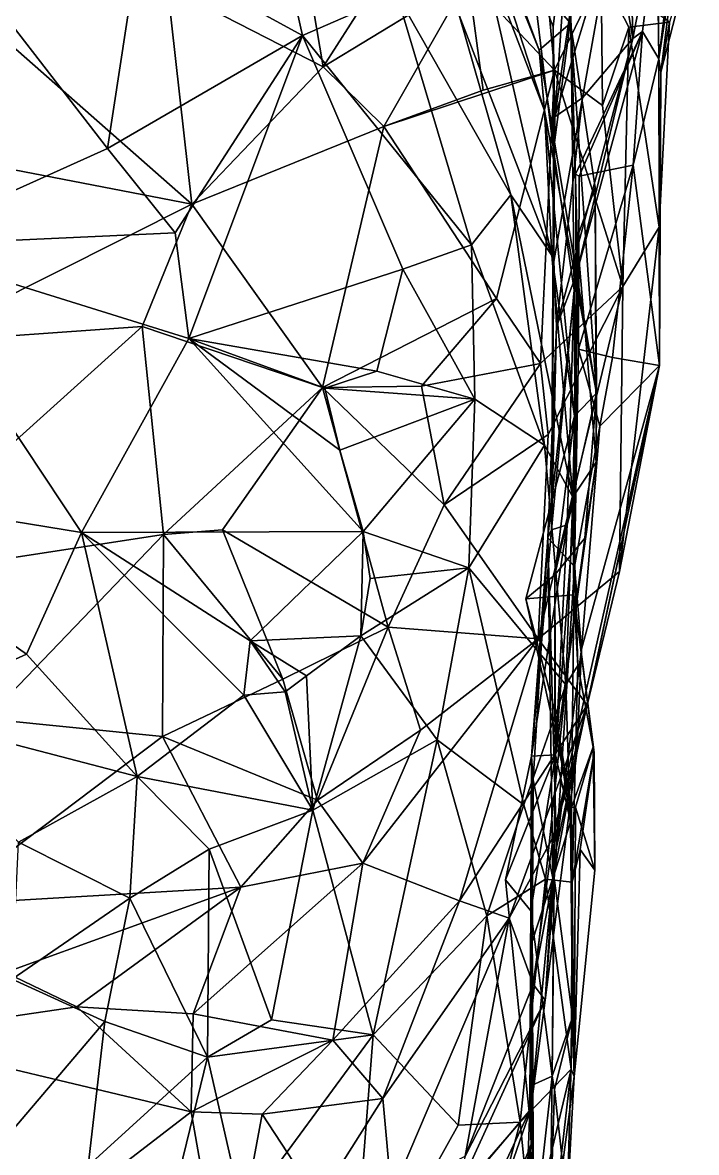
# Model space of a CAD drawing. Header units: metres. Extents: x 5.59 to 7.4, y 6.08 to 8.22.
# Drawn here: x 6.928 to 7.355, y 6.806 to 7.521 of the extents above; entities that cross this region are included whole.
import ezdxf

# ---------------------------------------------------------------- set-up
doc = ezdxf.new("R2010")
doc.units = ezdxf.units.M

msp = doc.modelspace()

# ---------------------------------------------------------------- linework, layer by layer
at = {"layer": '1', "color": 1}
for points in [[(7.0689, 7.6745, 3.0366), (7.1051, 7.5132, 2.9574), (7.0013, 7.5699, 2.9493)], [(7.0689, 7.6745, 3.0366), (7.1649, 7.5393, 3.0217), (7.1051, 7.5132, 2.9574)], [(7.3285, 7.6751, 3.9087), (7.3466, 7.6253, 3.9966), (7.3309, 7.4984, 4.0234)], [(7.3309, 7.4984, 4.0234), (7.3299, 7.5913, 3.869), (7.3285, 7.6751, 3.9087)], [(7.2551, 7.666, 3.407), (7.275, 7.521, 3.3583), (7.2293, 7.5732, 3.2993)], [(7.2751, 7.5247, 3.4783), (7.275, 7.521, 3.3583), (7.2551, 7.666, 3.407)], [(7.3144, 7.5112, 3.8267), (7.3019, 7.5831, 3.7714), (7.3111, 7.6552, 3.7904)], [(7.3299, 7.5913, 3.869), (7.3144, 7.5112, 3.8267), (7.3111, 7.6552, 3.7904)], [(7.2101, 7.5493, 4.5173), (7.2647, 7.4911, 4.4454), (7.2518, 7.6316, 4.5396)], [(7.2504, 7.5537, 3.5756), (7.2769, 7.6307, 3.6016), (7.264, 7.5186, 3.6219)], [(7.2944, 7.5525, 4.4433), (7.2518, 7.6316, 4.5396), (7.2647, 7.4911, 4.4454)], [(7.2649, 7.4617, 3.7079), (7.264, 7.5186, 3.6219), (7.2769, 7.6307, 3.6016)], [(7.2769, 7.6307, 3.6016), (7.2811, 7.5716, 3.721), (7.2649, 7.4617, 3.7079)], [(7.2175, 7.5727, 3.1403), (7.2075, 7.6224, 3.2439), (7.2585, 7.4656, 3.2294)], [(7.255, 7.5038, 3.2625), (7.2585, 7.4656, 3.2294), (7.2075, 7.6224, 3.2439)], [(7.2293, 7.5732, 3.2993), (7.255, 7.5038, 3.2625), (7.2075, 7.6224, 3.2439)], [(7.3466, 7.6253, 3.9966), (7.3434, 7.5793, 4.1115), (7.3309, 7.4984, 4.0234)], [(7.1183, 7.4933, 4.5043), (7.097, 7.6193, 4.5621), (7.0197, 7.544, 4.546)], [(7.097, 7.6193, 4.5621), (7.1183, 7.4933, 4.5043), (7.1875, 7.6015, 4.5478)], [(7.2101, 7.5493, 4.5173), (7.1875, 7.6015, 4.5478), (7.1183, 7.4933, 4.5043)], [(7.3144, 7.5112, 3.8267), (7.3299, 7.5913, 3.869), (7.3206, 7.5156, 3.9041)], [(7.3309, 7.4984, 4.0234), (7.3206, 7.5156, 3.9041), (7.3299, 7.5913, 3.869)], [(7.2825, 7.4736, 3.7486), (7.2649, 7.4617, 3.7079), (7.3019, 7.5831, 3.7714)], [(7.3019, 7.5831, 3.7714), (7.2649, 7.4617, 3.7079), (7.2811, 7.5716, 3.721)], [(7.2825, 7.4736, 3.7486), (7.3019, 7.5831, 3.7714), (7.3144, 7.5112, 3.8267)], [(7.3321, 7.4899, 4.1644), (7.3309, 7.4984, 4.0234), (7.3434, 7.5793, 4.1115)], [(7.3434, 7.5793, 4.1115), (7.3547, 7.5779, 4.1889), (7.3321, 7.4899, 4.1644)], [(7.2632, 7.3737, 3.1216), (7.2043, 7.526, 3.0687), (7.2175, 7.5727, 3.1403)], [(7.2632, 7.3737, 3.1216), (7.2175, 7.5727, 3.1403), (7.2585, 7.4656, 3.2294)], [(7.2293, 7.5732, 3.2993), (7.275, 7.521, 3.3583), (7.255, 7.5038, 3.2625)], [(7.3376, 7.5216, 4.2971), (7.3321, 7.4899, 4.1644), (7.3547, 7.5779, 4.1889)], [(6.8446, 7.3799, 2.8223), (6.8827, 7.5692, 2.9277), (6.9815, 7.4415, 2.88)], [(6.8827, 7.5692, 2.9277), (7.0013, 7.5699, 2.9493), (6.9815, 7.4415, 2.88)], [(7.0013, 7.5699, 2.9493), (7.1051, 7.5132, 2.9574), (6.9815, 7.4415, 2.88)], [(7.2751, 7.5247, 3.4783), (7.2504, 7.5537, 3.5756), (7.2641, 7.4405, 3.5973)], [(7.2641, 7.4405, 3.5973), (7.2504, 7.5537, 3.5756), (7.264, 7.5186, 3.6219)], [(7.2647, 7.4911, 4.4454), (7.2952, 7.4688, 4.4028), (7.2944, 7.5525, 4.4433)], [(7.3118, 7.5184, 4.3588), (7.3376, 7.5216, 4.2971), (7.2944, 7.5525, 4.4433)], [(7.2952, 7.4688, 4.4028), (7.3118, 7.5184, 4.3588), (7.2944, 7.5525, 4.4433)], [(7.035, 7.4062, 4.4925), (7.0197, 7.544, 4.546), (6.8932, 7.531, 4.5665)], [(7.035, 7.4062, 4.4925), (7.1183, 7.4933, 4.5043), (7.0197, 7.544, 4.546)], [(7.2101, 7.5493, 4.5173), (7.1183, 7.4933, 4.5043), (7.1567, 7.4555, 4.4722)], [(7.2101, 7.5493, 4.5173), (7.1567, 7.4555, 4.4722), (7.2196, 7.4784, 4.4659)], [(7.2101, 7.5493, 4.5173), (7.2196, 7.4784, 4.4659), (7.2647, 7.4911, 4.4454)], [(7.1051, 7.5132, 2.9574), (7.1649, 7.5393, 3.0217), (7.2122, 7.3805, 2.9727)], [(7.2122, 7.3805, 2.9727), (7.1649, 7.5393, 3.0217), (7.2371, 7.4123, 3.0347)], [(7.2043, 7.526, 3.0687), (7.2371, 7.4123, 3.0347), (7.1649, 7.5393, 3.0217)], [(6.8932, 7.531, 4.5665), (6.8086, 7.45, 4.5416), (7.035, 7.4062, 4.4925)], [(7.2043, 7.526, 3.0687), (7.2632, 7.3737, 3.1216), (7.2371, 7.4123, 3.0347)], [(7.2773, 7.3519, 3.5839), (7.2751, 7.5247, 3.4783), (7.2641, 7.4405, 3.5973)], [(7.2792, 7.3851, 3.4814), (7.275, 7.521, 3.3583), (7.2751, 7.5247, 3.4783)], [(7.2792, 7.3851, 3.4814), (7.2751, 7.5247, 3.4783), (7.2773, 7.3519, 3.5839)], [(7.3376, 7.5216, 4.2971), (7.3118, 7.5184, 4.3588), (7.3311, 7.3917, 4.2848)], [(7.3311, 7.3917, 4.2848), (7.3321, 7.4899, 4.1644), (7.3376, 7.5216, 4.2971)], [(7.255, 7.5038, 3.2625), (7.275, 7.521, 3.3583), (7.2915, 7.2865, 3.2317)], [(7.264, 7.5186, 3.6219), (7.2649, 7.4617, 3.7079), (7.2641, 7.4405, 3.5973)], [(7.2915, 7.2865, 3.2317), (7.275, 7.521, 3.3583), (7.2905, 7.4169, 3.3757)], [(7.2792, 7.3851, 3.4814), (7.2905, 7.4169, 3.3757), (7.275, 7.521, 3.3583)], [(7.2804, 7.4241, 3.9437), (7.2782, 7.4253, 3.9088), (7.3206, 7.5156, 3.9041)], [(7.3206, 7.5156, 3.9041), (7.2782, 7.4253, 3.9088), (7.2786, 7.3613, 3.822)], [(7.3144, 7.5112, 3.8267), (7.3206, 7.5156, 3.9041), (7.2786, 7.3613, 3.822)], [(7.3147, 7.431, 4.0029), (7.2804, 7.4241, 3.9437), (7.3206, 7.5156, 3.9041)], [(7.2952, 7.4688, 4.4028), (7.308, 7.3541, 4.3491), (7.3118, 7.5184, 4.3588)], [(7.3311, 7.3917, 4.2848), (7.3118, 7.5184, 4.3588), (7.308, 7.3541, 4.3491)], [(7.3147, 7.431, 4.0029), (7.3206, 7.5156, 3.9041), (7.3309, 7.4984, 4.0234)], [(7.1051, 7.5132, 2.9574), (7.0245, 7.3881, 2.8689), (6.9815, 7.4415, 2.88)], [(7.0332, 7.3211, 2.8465), (7.0245, 7.3881, 2.8689), (7.1051, 7.5132, 2.9574)], [(7.1686, 7.3651, 2.9327), (7.0332, 7.3211, 2.8465), (7.1051, 7.5132, 2.9574)], [(7.1051, 7.5132, 2.9574), (7.2122, 7.3805, 2.9727), (7.1686, 7.3651, 2.9327)], [(7.2825, 7.4736, 3.7486), (7.3144, 7.5112, 3.8267), (7.2661, 7.3289, 3.7741)], [(7.2786, 7.3613, 3.822), (7.2661, 7.3289, 3.7741), (7.3144, 7.5112, 3.8267)], [(7.2915, 7.2865, 3.2317), (7.2585, 7.4656, 3.2294), (7.255, 7.5038, 3.2625)], [(7.1567, 7.4555, 4.4722), (7.1183, 7.4933, 4.5043), (7.035, 7.4062, 4.4925)], [(7.3147, 7.431, 4.0029), (7.3309, 7.4984, 4.0234), (7.3314, 7.3042, 4.0892)], [(7.3321, 7.4899, 4.1644), (7.3314, 7.3042, 4.0892), (7.3309, 7.4984, 4.0234)], [(7.1567, 7.4555, 4.4722), (7.2647, 7.4911, 4.4454), (7.2196, 7.4784, 4.4659)], [(7.2647, 7.4911, 4.4454), (7.1567, 7.4555, 4.4722), (7.228, 7.3466, 4.4163)], [(7.228, 7.3466, 4.4163), (7.2559, 7.3054, 4.3904), (7.2647, 7.4911, 4.4454)], [(7.2647, 7.4911, 4.4454), (7.2559, 7.3054, 4.3904), (7.308, 7.3541, 4.3491)], [(7.2647, 7.4911, 4.4454), (7.308, 7.3541, 4.3491), (7.2952, 7.4688, 4.4028)], [(7.3314, 7.3042, 4.0892), (7.3321, 7.4899, 4.1644), (7.3311, 7.3917, 4.2848)], [(7.2644, 7.3699, 3.7174), (7.2649, 7.4617, 3.7079), (7.2825, 7.4736, 3.7486)], [(7.2644, 7.3699, 3.7174), (7.2825, 7.4736, 3.7486), (7.2661, 7.3289, 3.7741)], [(7.2632, 7.3737, 3.1216), (7.2585, 7.4656, 3.2294), (7.2775, 7.272, 3.1717)], [(7.2585, 7.4656, 3.2294), (7.2915, 7.2865, 3.2317), (7.2775, 7.272, 3.1717)], [(7.2644, 7.3699, 3.7174), (7.2641, 7.4405, 3.5973), (7.2649, 7.4617, 3.7079)], [(6.8604, 7.3187, 4.4809), (7.035, 7.4062, 4.4925), (6.8086, 7.45, 4.5416)], [(7.035, 7.4062, 4.4925), (7.1179, 7.2902, 4.4099), (7.1567, 7.4555, 4.4722)], [(7.1179, 7.2902, 4.4099), (7.228, 7.3466, 4.4163), (7.1567, 7.4555, 4.4722)], [(6.8446, 7.3799, 2.8223), (6.9815, 7.4415, 2.88), (7.0245, 7.3881, 2.8689)], [(7.2641, 7.4405, 3.5973), (7.2644, 7.3699, 3.7174), (7.2628, 7.1999, 3.6226)], [(7.2628, 7.1999, 3.6226), (7.2773, 7.3519, 3.5839), (7.2641, 7.4405, 3.5973)], [(7.28, 7.3144, 3.9257), (7.2804, 7.4241, 3.9437), (7.3147, 7.431, 4.0029)], [(7.3016, 7.3091, 3.9987), (7.28, 7.3144, 3.9257), (7.3147, 7.431, 4.0029)], [(7.3314, 7.3042, 4.0892), (7.3016, 7.3091, 3.9987), (7.3147, 7.431, 4.0029)], [(7.2804, 7.4241, 3.9437), (7.28, 7.3144, 3.9257), (7.2782, 7.4253, 3.9088)], [(7.28, 7.3144, 3.9257), (7.2786, 7.3613, 3.822), (7.2782, 7.4253, 3.9088)], [(7.2905, 7.4169, 3.3757), (7.2792, 7.3851, 3.4814), (7.2912, 7.2429, 3.4494)], [(7.2915, 7.2865, 3.2317), (7.2905, 7.4169, 3.3757), (7.2912, 7.2429, 3.4494)], [(7.2584, 7.2536, 2.996), (7.2122, 7.3805, 2.9727), (7.2371, 7.4123, 3.0347)], [(7.2371, 7.4123, 3.0347), (7.2632, 7.3737, 3.1216), (7.2764, 7.2206, 3.0418)], [(7.2764, 7.2206, 3.0418), (7.2584, 7.2536, 2.996), (7.2371, 7.4123, 3.0347)], [(7.035, 7.4062, 4.4925), (6.8604, 7.3187, 4.4809), (7.0036, 7.3287, 4.4579)], [(7.0036, 7.3287, 4.4579), (7.1179, 7.2902, 4.4099), (7.035, 7.4062, 4.4925)], [(7.0332, 7.3211, 2.8465), (6.8446, 7.3799, 2.8223), (7.0245, 7.3881, 2.8689)], [(7.3314, 7.3042, 4.0892), (7.3311, 7.3917, 4.2848), (7.306, 7.1737, 4.2549)], [(7.308, 7.3541, 4.3491), (7.306, 7.1737, 4.2549), (7.3311, 7.3917, 4.2848)], [(6.8446, 7.3799, 2.8223), (6.9651, 7.1984, 2.7714), (6.7776, 7.229, 2.7141)], [(6.8446, 7.3799, 2.8223), (7.0332, 7.3211, 2.8465), (6.9651, 7.1984, 2.7714)], [(7.2122, 7.3805, 2.9727), (7.2144, 7.2827, 2.9418), (7.1686, 7.3651, 2.9327)], [(7.2584, 7.2536, 2.996), (7.2144, 7.2827, 2.9418), (7.2122, 7.3805, 2.9727)], [(7.2773, 7.3519, 3.5839), (7.278, 7.2232, 3.4793), (7.2792, 7.3851, 3.4814)], [(7.278, 7.2232, 3.4793), (7.2912, 7.2429, 3.4494), (7.2792, 7.3851, 3.4814)], [(7.2764, 7.2206, 3.0418), (7.2632, 7.3737, 3.1216), (7.2775, 7.272, 3.1717)], [(7.0332, 7.3211, 2.8465), (7.1686, 7.3651, 2.9327), (7.1523, 7.3005, 2.9033)], [(7.1523, 7.3005, 2.9033), (7.1686, 7.3651, 2.9327), (7.2144, 7.2827, 2.9418)], [(7.2644, 7.3699, 3.7174), (7.2661, 7.3289, 3.7741), (7.2628, 7.1999, 3.6226)], [(7.2605, 7.1949, 3.8339), (7.2786, 7.3613, 3.822), (7.2774, 7.1768, 3.9476)], [(7.2786, 7.3613, 3.822), (7.2605, 7.1949, 3.8339), (7.2661, 7.3289, 3.7741)], [(7.2786, 7.3613, 3.822), (7.28, 7.3144, 3.9257), (7.2774, 7.1768, 3.9476)], [(7.306, 7.1737, 4.2549), (7.308, 7.3541, 4.3491), (7.2544, 7.131, 4.3228)], [(7.2608, 7.2603, 4.3681), (7.2544, 7.131, 4.3228), (7.308, 7.3541, 4.3491)], [(7.308, 7.3541, 4.3491), (7.2559, 7.3054, 4.3904), (7.2608, 7.2603, 4.3681)], [(7.2773, 7.3519, 3.5839), (7.2628, 7.1999, 3.6226), (7.2728, 7.2031, 3.558)], [(7.278, 7.2232, 3.4793), (7.2773, 7.3519, 3.5839), (7.2728, 7.2031, 3.558)], [(7.228, 7.3466, 4.4163), (7.1179, 7.2902, 4.4099), (7.1805, 7.2911, 4.4061)], [(7.1805, 7.2911, 4.4061), (7.2559, 7.3054, 4.3904), (7.228, 7.3466, 4.4163)], [(7.0036, 7.3287, 4.4579), (6.8245, 7.1675, 4.4136), (7.017, 7.197, 4.382)], [(6.8604, 7.3187, 4.4809), (6.8245, 7.1675, 4.4136), (7.0036, 7.3287, 4.4579)], [(7.1179, 7.2902, 4.4099), (7.0036, 7.3287, 4.4579), (7.017, 7.197, 4.382)], [(7.2605, 7.1949, 3.8339), (7.2628, 7.1999, 3.6226), (7.2661, 7.3289, 3.7741)], [(7.1436, 7.1989, 2.8539), (6.9651, 7.1984, 2.7714), (7.0332, 7.3211, 2.8465)], [(7.1436, 7.1989, 2.8539), (7.0332, 7.3211, 2.8465), (7.1288, 7.2504, 2.8672)], [(7.1523, 7.3005, 2.9033), (7.1193, 7.2897, 2.8792), (7.0332, 7.3211, 2.8465)], [(7.0332, 7.3211, 2.8465), (7.1193, 7.2897, 2.8792), (7.1288, 7.2504, 2.8672)], [(7.28, 7.3144, 3.9257), (7.2935, 7.2657, 3.9874), (7.2774, 7.1768, 3.9476)], [(7.28, 7.3144, 3.9257), (7.3016, 7.3091, 3.9987), (7.2935, 7.2657, 3.9874)], [(7.2935, 7.2657, 3.9874), (7.3016, 7.3091, 3.9987), (7.3314, 7.3042, 4.0892)], [(7.1193, 7.2897, 2.8792), (7.1523, 7.3005, 2.9033), (7.2144, 7.2827, 2.9418)], [(7.1805, 7.2911, 4.4061), (7.1948, 7.2158, 4.3841), (7.2559, 7.3054, 4.3904)], [(7.1948, 7.2158, 4.3841), (7.2608, 7.2603, 4.3681), (7.2559, 7.3054, 4.3904)], [(7.279, 7.0588, 4.0662), (7.3314, 7.3042, 4.0892), (7.2639, 7.0055, 4.1583)], [(7.2854, 7.089, 4.2224), (7.2639, 7.0055, 4.1583), (7.3314, 7.3042, 4.0892)], [(7.3314, 7.3042, 4.0892), (7.279, 7.0588, 4.0662), (7.2819, 7.1245, 4.0119)], [(7.2819, 7.1245, 4.0119), (7.2935, 7.2657, 3.9874), (7.3314, 7.3042, 4.0892)], [(7.3314, 7.3042, 4.0892), (7.306, 7.1737, 4.2549), (7.2854, 7.089, 4.2224)], [(7.017, 7.197, 4.382), (7.0544, 7.2, 4.3796), (7.1179, 7.2902, 4.4099)], [(7.1595, 7.1383, 4.3673), (7.1179, 7.2902, 4.4099), (7.0544, 7.2, 4.3796)], [(7.1948, 7.2158, 4.3841), (7.1805, 7.2911, 4.4061), (7.1179, 7.2902, 4.4099)], [(7.1179, 7.2902, 4.4099), (7.1595, 7.1383, 4.3673), (7.1948, 7.2158, 4.3841)], [(7.2144, 7.2827, 2.9418), (7.1288, 7.2504, 2.8672), (7.1193, 7.2897, 2.8792)], [(7.2649, 7.1716, 3.2473), (7.2775, 7.272, 3.1717), (7.2915, 7.2865, 3.2317)], [(7.2649, 7.1716, 3.2473), (7.2915, 7.2865, 3.2317), (7.2841, 7.1947, 3.3211)], [(7.2912, 7.2429, 3.4494), (7.2841, 7.1947, 3.3211), (7.2915, 7.2865, 3.2317)], [(7.2144, 7.2827, 2.9418), (7.1436, 7.1989, 2.8539), (7.1288, 7.2504, 2.8672)], [(7.2105, 7.176, 2.9019), (7.1436, 7.1989, 2.8539), (7.2144, 7.2827, 2.9418)], [(7.2105, 7.176, 2.9019), (7.2144, 7.2827, 2.9418), (7.2584, 7.2536, 2.996)], [(7.2771, 7.1589, 3.1022), (7.2775, 7.272, 3.1717), (7.2467, 7.1563, 3.1854)], [(7.2649, 7.1716, 3.2473), (7.2467, 7.1563, 3.1854), (7.2775, 7.272, 3.1717)], [(7.2771, 7.1589, 3.1022), (7.2764, 7.2206, 3.0418), (7.2775, 7.272, 3.1717)], [(7.2774, 7.1768, 3.9476), (7.2935, 7.2657, 3.9874), (7.2819, 7.1245, 4.0119)], [(7.1948, 7.2158, 4.3841), (7.2544, 7.131, 4.3228), (7.2608, 7.2603, 4.3681)], [(7.2105, 7.176, 2.9019), (7.2584, 7.2536, 2.996), (7.272, 7.1019, 2.998)], [(7.2764, 7.2206, 3.0418), (7.272, 7.1019, 2.998), (7.2584, 7.2536, 2.996)], [(7.2654, 7.0575, 3.396), (7.2841, 7.1947, 3.3211), (7.2912, 7.2429, 3.4494)], [(7.2654, 7.0575, 3.396), (7.2912, 7.2429, 3.4494), (7.278, 7.2232, 3.4793)], [(6.9303, 7.1212, 2.7081), (6.8472, 7.0836, 2.6578), (6.7776, 7.229, 2.7141)], [(6.7776, 7.229, 2.7141), (6.9651, 7.1984, 2.7714), (6.9303, 7.1212, 2.7081)], [(7.2728, 7.2031, 3.558), (7.2654, 7.0575, 3.396), (7.278, 7.2232, 3.4793)], [(7.2544, 7.131, 4.3228), (7.1948, 7.2158, 4.3841), (7.1595, 7.1383, 4.3673)], [(7.2796, 7.1141, 3.0501), (7.272, 7.1019, 2.998), (7.2764, 7.2206, 3.0418)], [(7.2764, 7.2206, 3.0418), (7.2771, 7.1589, 3.1022), (7.2796, 7.1141, 3.0501)], [(7.0544, 7.2, 4.3796), (7.017, 7.197, 4.382), (7.0927, 7.1054, 4.3599)], [(7.0544, 7.2, 4.3796), (7.0927, 7.1054, 4.3599), (7.1595, 7.1383, 4.3673)], [(7.2654, 7.0575, 3.396), (7.2728, 7.2031, 3.558), (7.2503, 7.0566, 3.5522)], [(7.2728, 7.2031, 3.558), (7.2628, 7.1999, 3.6226), (7.2503, 7.0566, 3.5522)], [(7.2628, 7.1999, 3.6226), (7.2605, 7.1949, 3.8339), (7.2503, 7.0566, 3.5522)], [(6.9048, 7.0802, 4.3537), (7.017, 7.197, 4.382), (6.8245, 7.1675, 4.4136)], [(7.0165, 7.069, 4.3447), (7.017, 7.197, 4.382), (6.9048, 7.0802, 4.3537)], [(7.0003, 7.0438, 2.7051), (6.9303, 7.1212, 2.7081), (6.9651, 7.1984, 2.7714)], [(7.1436, 7.1989, 2.8539), (7.0719, 7.1296, 2.7896), (6.9651, 7.1984, 2.7714)], [(7.0679, 7.0953, 2.7709), (7.0003, 7.0438, 2.7051), (6.9651, 7.1984, 2.7714)], [(7.0679, 7.0953, 2.7709), (6.9651, 7.1984, 2.7714), (7.0719, 7.1296, 2.7896)], [(7.0165, 7.069, 4.3447), (7.0927, 7.1054, 4.3599), (7.017, 7.197, 4.382)], [(7.1422, 7.1329, 2.8289), (7.0719, 7.1296, 2.7896), (7.1436, 7.1989, 2.8539)], [(7.148, 7.1691, 2.8476), (7.1422, 7.1329, 2.8289), (7.1436, 7.1989, 2.8539)], [(7.148, 7.1691, 2.8476), (7.1436, 7.1989, 2.8539), (7.2105, 7.176, 2.9019)], [(7.2503, 7.0566, 3.5522), (7.2605, 7.1949, 3.8339), (7.2513, 7.0416, 3.788)], [(7.2638, 6.9793, 3.8921), (7.2513, 7.0416, 3.788), (7.2605, 7.1949, 3.8339)], [(7.2605, 7.1949, 3.8339), (7.2774, 7.1768, 3.9476), (7.2661, 6.9987, 3.9683)], [(7.2661, 6.9987, 3.9683), (7.2638, 6.9793, 3.8921), (7.2605, 7.1949, 3.8339)], [(7.2649, 7.1716, 3.2473), (7.2841, 7.1947, 3.3211), (7.2654, 7.0575, 3.396)], [(7.1905, 7.067, 2.8495), (7.1422, 7.1329, 2.8289), (7.2105, 7.176, 2.9019)], [(7.2105, 7.176, 2.9019), (7.1422, 7.1329, 2.8289), (7.148, 7.1691, 2.8476)], [(7.1905, 7.067, 2.8495), (7.2105, 7.176, 2.9019), (7.2453, 7.0258, 2.9217)], [(7.2453, 7.0258, 2.9217), (7.2105, 7.176, 2.9019), (7.272, 7.1019, 2.998)], [(7.2649, 7.1716, 3.2473), (7.2651, 7.0852, 3.2769), (7.2467, 7.1563, 3.1854)], [(7.306, 7.1737, 4.2549), (7.2544, 7.131, 4.3228), (7.2854, 7.089, 4.2224)], [(7.2654, 7.0575, 3.396), (7.2651, 7.0852, 3.2769), (7.2649, 7.1716, 3.2473)], [(7.2774, 7.1768, 3.9476), (7.2819, 7.1245, 4.0119), (7.2661, 6.9987, 3.9683)], [(7.2771, 7.1589, 3.1022), (7.2467, 7.1563, 3.1854), (7.2755, 7.0242, 3.1896)], [(7.2892, 7.0626, 3.1148), (7.2771, 7.1589, 3.1022), (7.2755, 7.0242, 3.1896)], [(7.29, 7.059, 3.0646), (7.2771, 7.1589, 3.1022), (7.2892, 7.0626, 3.1148)], [(7.2771, 7.1589, 3.1022), (7.29, 7.059, 3.0646), (7.2796, 7.1141, 3.0501)], [(7.2651, 7.0852, 3.2769), (7.2755, 7.0242, 3.1896), (7.2467, 7.1563, 3.1854)], [(7.1146, 7.0288, 4.3325), (7.1595, 7.1383, 4.3673), (7.0927, 7.1054, 4.3599)], [(7.1799, 7.0731, 4.3361), (7.1595, 7.1383, 4.3673), (7.1146, 7.0288, 4.3325)], [(7.1595, 7.1383, 4.3673), (7.1799, 7.0731, 4.3361), (7.2544, 7.131, 4.3228)], [(7.0941, 7.0974, 2.7872), (7.0679, 7.0953, 2.7709), (7.0719, 7.1296, 2.7896)], [(7.0719, 7.1296, 2.7896), (7.1422, 7.1329, 2.8289), (7.1076, 7.1076, 2.7992)], [(7.1076, 7.1076, 2.7992), (7.0941, 7.0974, 2.7872), (7.0719, 7.1296, 2.7896)], [(7.1076, 7.1076, 2.7992), (7.1422, 7.1329, 2.8289), (7.1117, 7.0224, 2.7718)], [(7.1117, 7.0224, 2.7718), (7.1422, 7.1329, 2.8289), (7.1905, 7.067, 2.8495)], [(7.2544, 7.131, 4.3228), (7.1434, 6.9889, 4.3024), (7.2045, 6.9651, 4.2507)], [(7.2544, 7.131, 4.3228), (7.1799, 7.0731, 4.3361), (7.1434, 6.9889, 4.3024)], [(7.2854, 7.089, 4.2224), (7.2544, 7.131, 4.3228), (7.2045, 6.9651, 4.2507)], [(7.0003, 7.0438, 2.7051), (6.8472, 7.0836, 2.6578), (6.9303, 7.1212, 2.7081)], [(7.279, 7.0588, 4.0662), (7.2661, 6.9987, 3.9683), (7.2819, 7.1245, 4.0119)], [(7.272, 7.1019, 2.998), (7.2796, 7.1141, 3.0501), (7.2759, 6.9768, 3.0165)], [(7.29, 7.059, 3.0646), (7.2759, 6.9768, 3.0165), (7.2796, 7.1141, 3.0501)], [(7.0941, 7.0974, 2.7872), (7.1076, 7.1076, 2.7992), (7.1117, 7.0224, 2.7718)], [(7.1146, 7.0288, 4.3325), (7.0927, 7.1054, 4.3599), (7.0165, 7.069, 4.3447)], [(7.2453, 7.0258, 2.9217), (7.272, 7.1019, 2.998), (7.259, 6.9788, 2.9591)], [(7.259, 6.9788, 2.9591), (7.272, 7.1019, 2.998), (7.2759, 6.9768, 3.0165)], [(7.0003, 7.0438, 2.7051), (7.0679, 7.0953, 2.7709), (7.1117, 7.0224, 2.7718)], [(7.1117, 7.0224, 2.7718), (7.0679, 7.0953, 2.7709), (7.0941, 7.0974, 2.7872)], [(7.236, 6.9541, 4.2062), (7.2854, 7.089, 4.2224), (7.2045, 6.9651, 4.2507)], [(7.2639, 7.0055, 4.1583), (7.2854, 7.089, 4.2224), (7.236, 6.9541, 4.2062)], [(7.2755, 7.0242, 3.1896), (7.2651, 7.0852, 3.2769), (7.2749, 7.015, 3.2811)], [(7.2654, 7.0575, 3.396), (7.2749, 7.015, 3.2811), (7.2651, 7.0852, 3.2769)], [(7.0003, 7.0438, 2.7051), (6.9253, 7.0021, 2.6585), (6.8472, 7.0836, 2.6578)], [(6.8749, 6.9625, 4.2914), (7.0165, 7.069, 4.3447), (6.9048, 7.0802, 4.3537)], [(7.1434, 6.9889, 4.3024), (7.1799, 7.0731, 4.3361), (7.1146, 7.0288, 4.3325)], [(7.0165, 7.069, 4.3447), (6.8749, 6.9625, 4.2914), (7.0661, 6.9737, 4.3006)], [(7.0165, 7.069, 4.3447), (7.0661, 6.9737, 4.3006), (7.1146, 7.0288, 4.3325)], [(7.15, 6.8801, 2.8107), (7.1117, 7.0224, 2.7718), (7.1905, 7.067, 2.8495)], [(7.1905, 7.067, 2.8495), (7.2219, 6.9556, 2.8826), (7.15, 6.8801, 2.8107)], [(7.2219, 6.9556, 2.8826), (7.1905, 7.067, 2.8495), (7.2453, 7.0258, 2.9217)], [(7.2654, 7.0575, 3.396), (7.2338, 6.9782, 3.497), (7.2497, 6.9587, 3.4319)], [(7.2654, 7.0575, 3.396), (7.2503, 7.0566, 3.5522), (7.2338, 6.9782, 3.497)], [(7.2338, 6.9782, 3.497), (7.2503, 7.0566, 3.5522), (7.2512, 6.8064, 3.5558)], [(7.2512, 6.8064, 3.5558), (7.2503, 7.0566, 3.5522), (7.2491, 6.8323, 3.6382)], [(7.25, 6.8108, 3.7812), (7.2491, 6.8323, 3.6382), (7.2503, 7.0566, 3.5522)], [(7.2654, 7.0575, 3.396), (7.2497, 6.9587, 3.4319), (7.2633, 6.854, 3.3998)], [(7.2503, 7.0566, 3.5522), (7.2513, 7.0416, 3.788), (7.25, 6.8108, 3.7812)], [(7.2513, 6.9123, 4.1034), (7.2588, 6.9021, 4.0133), (7.279, 7.0588, 4.0662)], [(7.2639, 7.0055, 4.1583), (7.2513, 6.9123, 4.1034), (7.279, 7.0588, 4.0662)], [(7.279, 7.0588, 4.0662), (7.2588, 6.9021, 4.0133), (7.2661, 6.9987, 3.9683)], [(7.2633, 6.854, 3.3998), (7.2643, 6.981, 3.3305), (7.2654, 7.0575, 3.396)], [(7.2749, 7.015, 3.2811), (7.2654, 7.0575, 3.396), (7.2643, 6.981, 3.3305)], [(7.2892, 7.0626, 3.1148), (7.2755, 7.0242, 3.1896), (7.278, 7.0244, 3.1512)], [(7.2759, 6.9768, 3.0165), (7.29, 7.059, 3.0646), (7.2811, 6.9975, 3.0522)], [(7.278, 7.0244, 3.1512), (7.2904, 6.9845, 3.1184), (7.2892, 7.0626, 3.1148)], [(7.2904, 6.9845, 3.1184), (7.2811, 6.9975, 3.0522), (7.29, 7.059, 3.0646)], [(7.2904, 6.9845, 3.1184), (7.29, 7.059, 3.0646), (7.2892, 7.0626, 3.1148)], [(7.0003, 7.0438, 2.7051), (6.9958, 6.9667, 2.6875), (6.9253, 7.0021, 2.6585)], [(7.046, 6.9977, 2.7221), (6.9958, 6.9667, 2.6875), (7.0003, 7.0438, 2.7051)], [(7.1117, 7.0224, 2.7718), (7.046, 6.9977, 2.7221), (7.0003, 7.0438, 2.7051)], [(7.25, 6.8108, 3.7812), (7.2513, 7.0416, 3.788), (7.2506, 6.9393, 3.8631)], [(7.2638, 6.9793, 3.8921), (7.2506, 6.9393, 3.8631), (7.2513, 7.0416, 3.788)], [(7.1434, 6.9889, 4.3024), (7.1146, 7.0288, 4.3325), (7.0661, 6.9737, 4.3006)], [(7.046, 6.9977, 2.7221), (7.1117, 7.0224, 2.7718), (7.0854, 6.8896, 2.7531)], [(7.15, 6.8801, 2.8107), (7.0854, 6.8896, 2.7531), (7.1117, 7.0224, 2.7718)], [(7.2219, 6.9556, 2.8826), (7.2453, 7.0258, 2.9217), (7.259, 6.9788, 2.9591)], [(7.2755, 7.0242, 3.1896), (7.2749, 7.015, 3.2811), (7.2772, 6.8538, 3.1561)], [(7.278, 7.0244, 3.1512), (7.2755, 7.0242, 3.1896), (7.2772, 6.8538, 3.1561)], [(7.2904, 6.9845, 3.1184), (7.278, 7.0244, 3.1512), (7.2772, 6.8538, 3.1561)], [(7.2749, 7.015, 3.2811), (7.2643, 6.981, 3.3305), (7.2763, 6.8914, 3.3206)], [(7.2763, 6.8914, 3.3206), (7.2772, 6.8538, 3.1561), (7.2749, 7.015, 3.2811)], [(6.9958, 6.9667, 2.6875), (6.9213, 6.9154, 2.649), (6.9253, 7.0021, 2.6585)], [(7.2639, 7.0055, 4.1583), (7.236, 6.9541, 4.2062), (7.2513, 6.9123, 4.1034)], [(6.9958, 6.9667, 2.6875), (7.046, 6.9977, 2.7221), (7.0449, 6.8659, 2.7238)], [(7.046, 6.9977, 2.7221), (7.0854, 6.8896, 2.7531), (7.0449, 6.8659, 2.7238)], [(7.2638, 6.9793, 3.8921), (7.2661, 6.9987, 3.9683), (7.2588, 6.9021, 4.0133)], [(7.2772, 6.8538, 3.1561), (7.2759, 6.9768, 3.0165), (7.2811, 6.9975, 3.0522)], [(7.2811, 6.9975, 3.0522), (7.2904, 6.9845, 3.1184), (7.2772, 6.8538, 3.1561)], [(7.1244, 6.8767, 4.2245), (7.1434, 6.9889, 4.3024), (7.0358, 6.8934, 4.2502)], [(7.0358, 6.8934, 4.2502), (7.1434, 6.9889, 4.3024), (7.0661, 6.9737, 4.3006)], [(7.1434, 6.9889, 4.3024), (7.1244, 6.8767, 4.2245), (7.2045, 6.9651, 4.2507)], [(7.2219, 6.9556, 2.8826), (7.259, 6.9788, 2.9591), (7.2431, 6.8249, 2.9697)], [(7.2497, 6.9587, 3.4319), (7.2338, 6.9782, 3.497), (7.2512, 6.8064, 3.5558)], [(7.259, 6.9788, 2.9591), (7.2753, 6.8583, 3.049), (7.2431, 6.8249, 2.9697)], [(7.2498, 6.8331, 3.8981), (7.2506, 6.9393, 3.8631), (7.2638, 6.9793, 3.8921)], [(7.2498, 6.8331, 3.8981), (7.2638, 6.9793, 3.8921), (7.2588, 6.9021, 4.0133)], [(7.259, 6.9788, 2.9591), (7.2759, 6.9768, 3.0165), (7.2753, 6.8583, 3.049)], [(7.2633, 6.854, 3.3998), (7.2763, 6.8914, 3.3206), (7.2643, 6.981, 3.3305)], [(6.9169, 6.9197, 4.2603), (7.0661, 6.9737, 4.3006), (6.8749, 6.9625, 4.2914)], [(6.9622, 6.8979, 4.2495), (7.0661, 6.9737, 4.3006), (6.9169, 6.9197, 4.2603)], [(7.0358, 6.8934, 4.2502), (7.0661, 6.9737, 4.3006), (6.9622, 6.8979, 4.2495)], [(7.2759, 6.9768, 3.0165), (7.2772, 6.8538, 3.1561), (7.2753, 6.8583, 3.049)], [(6.9213, 6.9154, 2.649), (6.9958, 6.9667, 2.6875), (6.9798, 6.8885, 2.678)], [(6.9798, 6.8885, 2.678), (6.9958, 6.9667, 2.6875), (7.0449, 6.8659, 2.7238)], [(7.2045, 6.9651, 4.2507), (7.1244, 6.8767, 4.2245), (7.1561, 6.8398, 4.1792)], [(7.236, 6.9541, 4.2062), (7.2045, 6.9651, 4.2507), (7.1561, 6.8398, 4.1792)], [(7.2633, 6.854, 3.3998), (7.2497, 6.9587, 3.4319), (7.2506, 6.8483, 3.4281)], [(7.2512, 6.8064, 3.5558), (7.2506, 6.8483, 3.4281), (7.2497, 6.9587, 3.4319)], [(7.15, 6.8801, 2.8107), (7.2219, 6.9556, 2.8826), (7.2038, 6.823, 2.8991)], [(7.1616, 6.7793, 4.1061), (7.236, 6.9541, 4.2062), (7.1561, 6.8398, 4.1792)], [(7.1616, 6.7793, 4.1061), (7.2082, 6.8033, 4.0581), (7.236, 6.9541, 4.2062)], [(7.2431, 6.8249, 2.9697), (7.2038, 6.823, 2.8991), (7.2219, 6.9556, 2.8826)], [(7.236, 6.9541, 4.2062), (7.2082, 6.8033, 4.0581), (7.2513, 6.9123, 4.1034)], [(7.25, 6.8108, 3.7812), (7.2506, 6.9393, 3.8631), (7.2498, 6.8331, 3.8981)], [(6.9169, 6.9197, 4.2603), (6.8344, 6.879, 4.205), (6.9622, 6.8979, 4.2495)], [(6.9798, 6.8885, 2.678), (6.9012, 6.7961, 2.6529), (6.9213, 6.9154, 2.649)], [(7.2588, 6.9021, 4.0133), (7.2513, 6.9123, 4.1034), (7.2082, 6.8033, 4.0581)], [(7.2005, 6.7748, 3.9662), (7.2498, 6.8331, 3.8981), (7.2588, 6.9021, 4.0133)], [(7.2082, 6.8033, 4.0581), (7.2005, 6.7748, 3.9662), (7.2588, 6.9021, 4.0133)], [(6.9622, 6.8979, 4.2495), (6.8344, 6.879, 4.205), (7.0346, 6.8314, 4.1998)], [(7.0346, 6.8314, 4.1998), (7.0358, 6.8934, 4.2502), (6.9622, 6.8979, 4.2495)], [(7.0358, 6.8934, 4.2502), (7.0346, 6.8314, 4.1998), (7.1244, 6.8767, 4.2245)], [(6.9694, 6.7971, 2.6871), (6.9012, 6.7961, 2.6529), (6.9798, 6.8885, 2.678)], [(6.9694, 6.7971, 2.6871), (6.9798, 6.8885, 2.678), (7.0449, 6.8659, 2.7238)], [(7.15, 6.8801, 2.8107), (7.0449, 6.8659, 2.7238), (7.0854, 6.8896, 2.7531)], [(7.2763, 6.8914, 3.3206), (7.2633, 6.854, 3.3998), (7.2648, 6.8454, 3.3422)], [(7.2648, 6.8454, 3.3422), (7.2729, 6.7727, 3.2511), (7.2763, 6.8914, 3.3206)], [(7.2772, 6.8538, 3.1561), (7.2763, 6.8914, 3.3206), (7.2729, 6.7727, 3.2511)], [(6.8344, 6.879, 4.205), (6.9162, 6.7401, 4.0947), (7.0346, 6.8314, 4.1998)], [(7.0673, 6.7678, 2.7724), (7.0449, 6.8659, 2.7238), (7.15, 6.8801, 2.8107)], [(7.0673, 6.7678, 2.7724), (7.15, 6.8801, 2.8107), (7.136, 6.7012, 2.8663)], [(7.2038, 6.823, 2.8991), (7.136, 6.7012, 2.8663), (7.15, 6.8801, 2.8107)], [(7.0346, 6.8314, 4.1998), (7.0795, 6.8298, 4.1993), (7.1244, 6.8767, 4.2245)], [(7.1561, 6.8398, 4.1792), (7.1244, 6.8767, 4.2245), (7.0795, 6.8298, 4.1993)], [(7.0027, 6.693, 2.7449), (6.9694, 6.7971, 2.6871), (7.0449, 6.8659, 2.7238)], [(7.0449, 6.8659, 2.7238), (7.0673, 6.7678, 2.7724), (7.0027, 6.693, 2.7449)], [(7.2431, 6.8249, 2.9697), (7.2753, 6.8583, 3.049), (7.2503, 6.7525, 3.0592)], [(7.2592, 6.7177, 3.1327), (7.2503, 6.7525, 3.0592), (7.2753, 6.8583, 3.049)], [(7.2772, 6.8538, 3.1561), (7.2592, 6.7177, 3.1327), (7.2753, 6.8583, 3.049)], [(7.2633, 6.854, 3.3998), (7.2506, 6.8483, 3.4281), (7.2511, 6.7441, 3.4037)], [(7.2511, 6.7441, 3.4037), (7.2621, 6.7605, 3.3563), (7.2633, 6.854, 3.3998)], [(7.2729, 6.7727, 3.2511), (7.2592, 6.7177, 3.1327), (7.2772, 6.8538, 3.1561)], [(7.2648, 6.8454, 3.3422), (7.2633, 6.854, 3.3998), (7.2621, 6.7605, 3.3563)], [(7.2512, 6.8064, 3.5558), (7.2511, 6.7441, 3.4037), (7.2506, 6.8483, 3.4281)], [(7.2729, 6.7727, 3.2511), (7.2648, 6.8454, 3.3422), (7.2621, 6.7605, 3.3563)], [(7.1152, 6.7755, 4.1356), (7.1561, 6.8398, 4.1792), (7.0795, 6.8298, 4.1993)], [(7.1616, 6.7793, 4.1061), (7.1561, 6.8398, 4.1792), (7.1152, 6.7755, 4.1356)], [(7.0565, 6.7062, 4.0773), (7.0346, 6.8314, 4.1998), (6.9162, 6.7401, 4.0947)], [(7.0565, 6.7062, 4.0773), (7.0795, 6.8298, 4.1993), (7.0346, 6.8314, 4.1998)], [(7.0795, 6.8298, 4.1993), (7.0565, 6.7062, 4.0773), (7.1152, 6.7755, 4.1356)], [(7.2498, 6.8331, 3.8981), (7.1854, 6.6475, 3.8489), (7.25, 6.8108, 3.7812)], [(7.2005, 6.7748, 3.9662), (7.1854, 6.6475, 3.8489), (7.2498, 6.8331, 3.8981)], [(7.2512, 6.8064, 3.5558), (7.2491, 6.8323, 3.6382), (7.2066, 6.741, 3.6249)], [(7.2472, 6.7828, 3.6892), (7.2066, 6.741, 3.6249), (7.2491, 6.8323, 3.6382)], [(7.2472, 6.7828, 3.6892), (7.2491, 6.8323, 3.6382), (7.25, 6.8108, 3.7812)], [(7.136, 6.7012, 2.8663), (7.2038, 6.823, 2.8991), (7.2431, 6.8249, 2.9697)], [(7.1842, 6.6041, 3.0383), (7.136, 6.7012, 2.8663), (7.2431, 6.8249, 2.9697)], [(7.2503, 6.7525, 3.0592), (7.1842, 6.6041, 3.0383), (7.2431, 6.8249, 2.9697)], [(7.25, 6.8108, 3.7812), (7.1854, 6.6475, 3.8489), (7.2321, 6.7374, 3.7139)], [(7.2095, 6.6412, 3.5301), (7.2512, 6.8064, 3.5558), (7.2055, 6.6547, 3.5843)], [(7.2055, 6.6547, 3.5843), (7.2512, 6.8064, 3.5558), (7.2066, 6.741, 3.6249)], [(7.2511, 6.7441, 3.4037), (7.2512, 6.8064, 3.5558), (7.2095, 6.6412, 3.5301)], [(7.2472, 6.7828, 3.6892), (7.25, 6.8108, 3.7812), (7.2321, 6.7374, 3.7139)]]:
    msp.add_3dface(points, dxfattribs=at)

doc.saveas('drawing.dxf')
